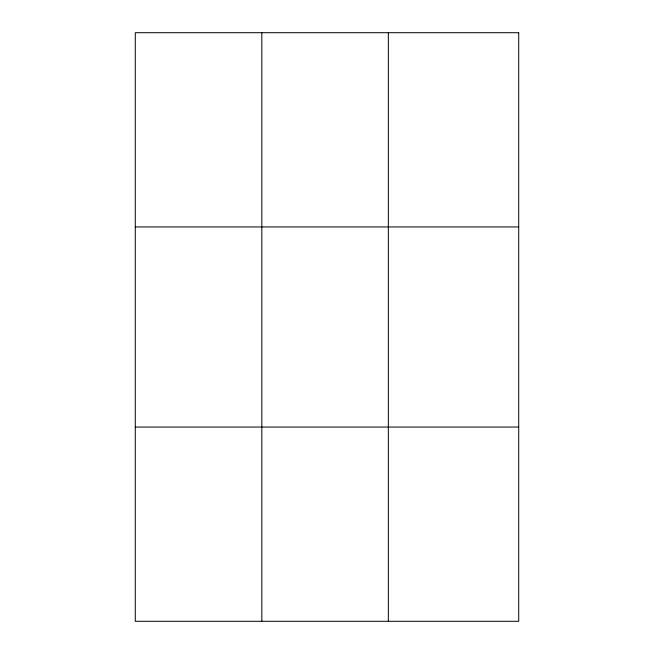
<?xml version="1.0" encoding="UTF-8"?>
<svg xmlns="http://www.w3.org/2000/svg" width="654" height="654" viewBox="0 0 654 654"><rect width="100%" height="100%" fill="white"/><g stroke="black" fill="none" stroke-linecap="round" stroke-linejoin="round"><path stroke-width="0.98" d="M261.821 621.3L261.821 32.7M388.345 621.3L388.345 32.7M135.288 226.938L518.712 226.938M135.288 427.062L518.712 427.062M518.712 32.7L518.712 621.3L135.288 621.3L135.288 32.7L518.712 32.7"/></g></svg>
